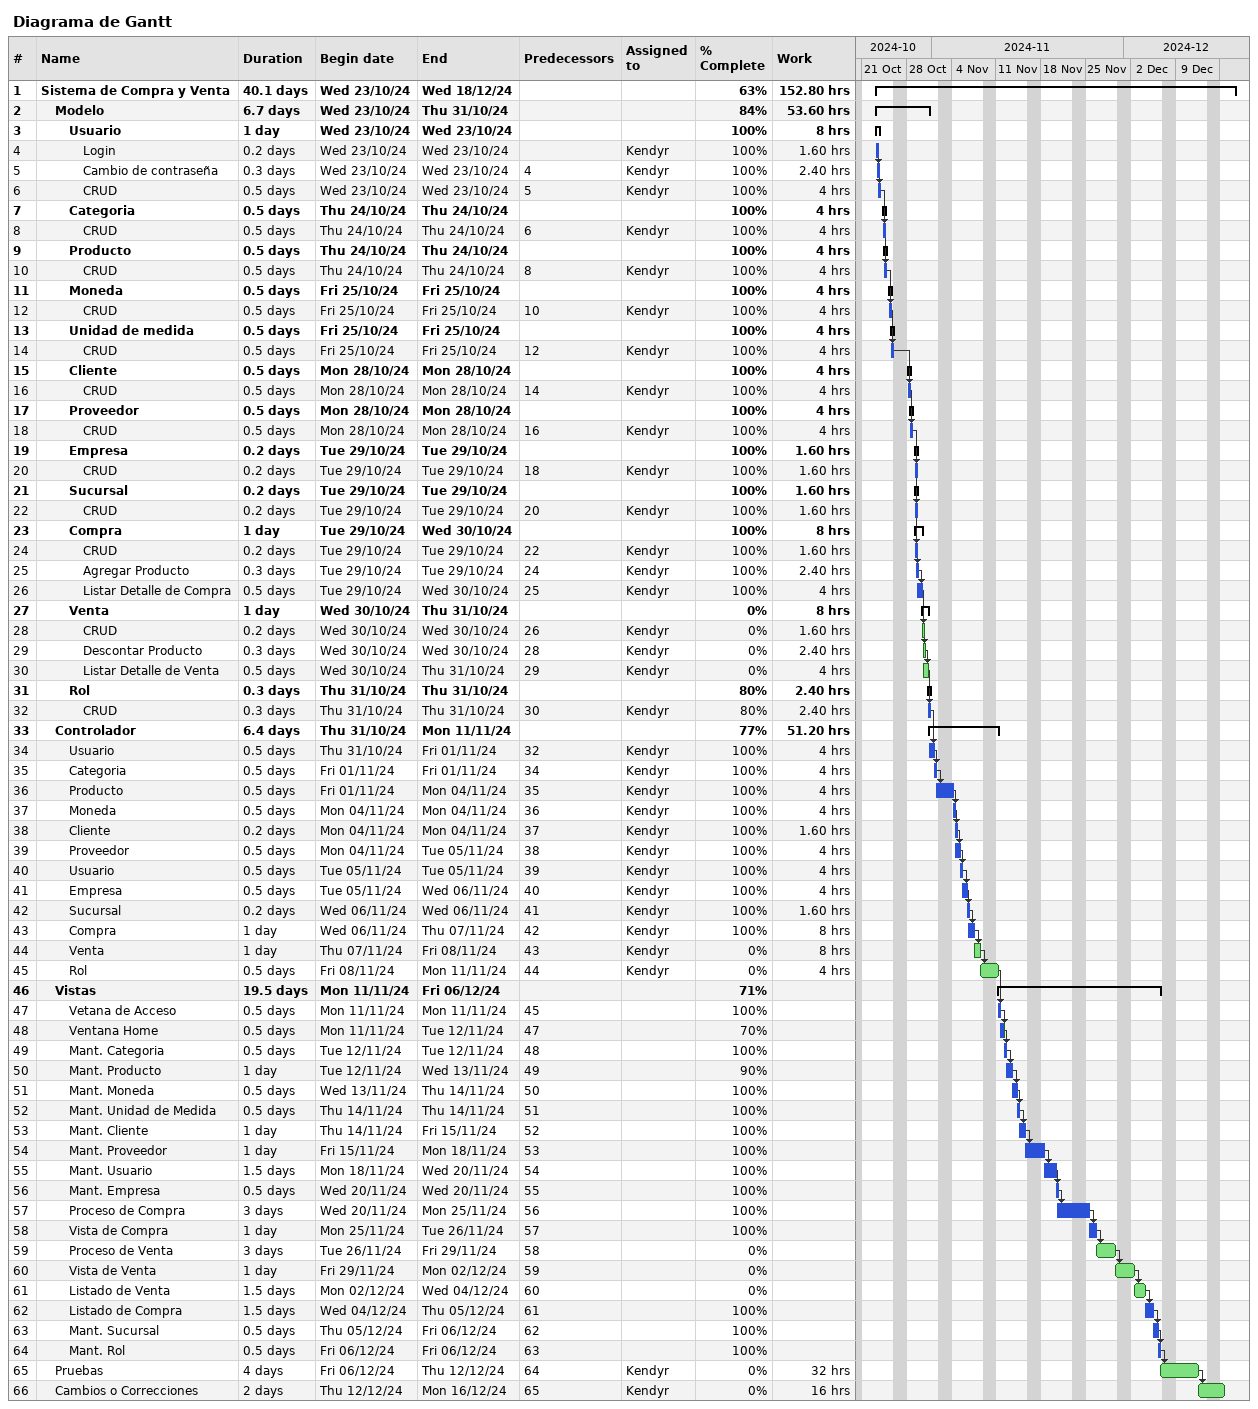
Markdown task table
Diagrama de Gantt

| ID | Level | Task | Duration | Start | Finish | Predecessors | Resources | % complete | Work (h) |
|---|---|---|---|---|---|---|---|---|---|
| 1 | 1 | **Sistema de Compra y Venta** | 40.1d | 2024-10-23 | 2024-12-18 |  |  | 63 | 152.80 |
| 2 | 2 | **Modelo** | 6.7d | 2024-10-23 | 2024-10-31 |  |  | 84 | 53.60 |
| 3 | 3 | **Usuario** | 1d | 2024-10-23 | 2024-10-23 |  |  | 100 | 8 |
| 4 | 4 | Login | 0.2d | 2024-10-23 | 2024-10-23 |  | Kendyr | 100 | 1.60 |
| 5 | 4 | Cambio de contraseña | 0.3d | 2024-10-23 | 2024-10-23 | 4 | Kendyr | 100 | 2.40 |
| 6 | 4 | CRUD | 0.5d | 2024-10-23 | 2024-10-23 | 5 | Kendyr | 100 | 4 |
| 7 | 3 | **Categoria** | 0.5d | 2024-10-24 | 2024-10-24 |  |  | 100 | 4 |
| 8 | 4 | CRUD | 0.5d | 2024-10-24 | 2024-10-24 | 6 | Kendyr | 100 | 4 |
| 9 | 3 | **Producto** | 0.5d | 2024-10-24 | 2024-10-24 |  |  | 100 | 4 |
| 10 | 4 | CRUD | 0.5d | 2024-10-24 | 2024-10-24 | 8 | Kendyr | 100 | 4 |
| 11 | 3 | **Moneda** | 0.5d | 2024-10-25 | 2024-10-25 |  |  | 100 | 4 |
| 12 | 4 | CRUD | 0.5d | 2024-10-25 | 2024-10-25 | 10 | Kendyr | 100 | 4 |
| 13 | 3 | **Unidad de medida** | 0.5d | 2024-10-25 | 2024-10-25 |  |  | 100 | 4 |
| 14 | 4 | CRUD | 0.5d | 2024-10-25 | 2024-10-25 | 12 | Kendyr | 100 | 4 |
| 15 | 3 | **Cliente** | 0.5d | 2024-10-28 | 2024-10-28 |  |  | 100 | 4 |
| 16 | 4 | CRUD | 0.5d | 2024-10-28 | 2024-10-28 | 14 | Kendyr | 100 | 4 |
| 17 | 3 | **Proveedor** | 0.5d | 2024-10-28 | 2024-10-28 |  |  | 100 | 4 |
| 18 | 4 | CRUD | 0.5d | 2024-10-28 | 2024-10-28 | 16 | Kendyr | 100 | 4 |
| 19 | 3 | **Empresa** | 0.2d | 2024-10-29 | 2024-10-29 |  |  | 100 | 1.60 |
| 20 | 4 | CRUD | 0.2d | 2024-10-29 | 2024-10-29 | 18 | Kendyr | 100 | 1.60 |
| 21 | 3 | **Sucursal** | 0.2d | 2024-10-29 | 2024-10-29 |  |  | 100 | 1.60 |
| 22 | 4 | CRUD | 0.2d | 2024-10-29 | 2024-10-29 | 20 | Kendyr | 100 | 1.60 |
| 23 | 3 | **Compra** | 1d | 2024-10-29 | 2024-10-30 |  |  | 100 | 8 |
| 24 | 4 | CRUD | 0.2d | 2024-10-29 | 2024-10-29 | 22 | Kendyr | 100 | 1.60 |
| 25 | 4 | Agregar Producto | 0.3d | 2024-10-29 | 2024-10-29 | 24 | Kendyr | 100 | 2.40 |
| 26 | 4 | Listar Detalle de Compra | 0.5d | 2024-10-29 | 2024-10-30 | 25 | Kendyr | 100 | 4 |
| 27 | 3 | **Venta** | 1d | 2024-10-30 | 2024-10-31 |  |  | 0 | 8 |
| 28 | 4 | CRUD | 0.2d | 2024-10-30 | 2024-10-30 | 26 | Kendyr | 0 | 1.60 |
| 29 | 4 | Descontar Producto | 0.3d | 2024-10-30 | 2024-10-30 | 28 | Kendyr | 0 | 2.40 |
| 30 | 4 | Listar Detalle de Venta | 0.5d | 2024-10-30 | 2024-10-31 | 29 | Kendyr | 0 | 4 |
| 31 | 3 | **Rol** | 0.3d | 2024-10-31 | 2024-10-31 |  |  | 80 | 2.40 |
| 32 | 4 | CRUD | 0.3d | 2024-10-31 | 2024-10-31 | 30 | Kendyr | 80 | 2.40 |
| 33 | 2 | **Controlador** | 6.4d | 2024-10-31 | 2024-11-11 |  |  | 77 | 51.20 |
| 34 | 3 | Usuario | 0.5d | 2024-10-31 | 2024-11-01 | 32 | Kendyr | 100 | 4 |
| 35 | 3 | Categoria | 0.5d | 2024-11-01 | 2024-11-01 | 34 | Kendyr | 100 | 4 |
| 36 | 3 | Producto | 0.5d | 2024-11-01 | 2024-11-04 | 35 | Kendyr | 100 | 4 |
| 37 | 3 | Moneda | 0.5d | 2024-11-04 | 2024-11-04 | 36 | Kendyr | 100 | 4 |
| 38 | 3 | Cliente | 0.2d | 2024-11-04 | 2024-11-04 | 37 | Kendyr | 100 | 1.60 |
| 39 | 3 | Proveedor | 0.5d | 2024-11-04 | 2024-11-05 | 38 | Kendyr | 100 | 4 |
| 40 | 3 | Usuario | 0.5d | 2024-11-05 | 2024-11-05 | 39 | Kendyr | 100 | 4 |
| 41 | 3 | Empresa | 0.5d | 2024-11-05 | 2024-11-06 | 40 | Kendyr | 100 | 4 |
| 42 | 3 | Sucursal | 0.2d | 2024-11-06 | 2024-11-06 | 41 | Kendyr | 100 | 1.60 |
| 43 | 3 | Compra | 1d | 2024-11-06 | 2024-11-07 | 42 | Kendyr | 100 | 8 |
| 44 | 3 | Venta | 1d | 2024-11-07 | 2024-11-08 | 43 | Kendyr | 0 | 8 |
| 45 | 3 | Rol | 0.5d | 2024-11-08 | 2024-11-11 | 44 | Kendyr | 0 | 4 |
| 46 | 2 | **Vistas** | 19.5d | 2024-11-11 | 2024-12-06 |  |  | 71 |  |
| 47 | 3 | Vetana de Acceso | 0.5d | 2024-11-11 | 2024-11-11 | 45 |  | 100 |  |
| 48 | 3 | Ventana Home | 0.5d | 2024-11-11 | 2024-11-12 | 47 |  | 70 |  |
| 49 | 3 | Mant. Categoria | 0.5d | 2024-11-12 | 2024-11-12 | 48 |  | 100 |  |
| 50 | 3 | Mant. Producto | 1d | 2024-11-12 | 2024-11-13 | 49 |  | 90 |  |
| 51 | 3 | Mant. Moneda | 0.5d | 2024-11-13 | 2024-11-14 | 50 |  | 100 |  |
| 52 | 3 | Mant. Unidad de Medida | 0.5d | 2024-11-14 | 2024-11-14 | 51 |  | 100 |  |
| 53 | 3 | Mant. Cliente | 1d | 2024-11-14 | 2024-11-15 | 52 |  | 100 |  |
| 54 | 3 | Mant. Proveedor | 1d | 2024-11-15 | 2024-11-18 | 53 |  | 100 |  |
| 55 | 3 | Mant. Usuario | 1.5d | 2024-11-18 | 2024-11-20 | 54 |  | 100 |  |
| 56 | 3 | Mant. Empresa | 0.5d | 2024-11-20 | 2024-11-20 | 55 |  | 100 |  |
| 57 | 3 | Proceso de Compra | 3d | 2024-11-20 | 2024-11-25 | 56 |  | 100 |  |
| 58 | 3 | Vista de Compra | 1d | 2024-11-25 | 2024-11-26 | 57 |  | 100 |  |
| 59 | 3 | Proceso de Venta | 3d | 2024-11-26 | 2024-11-29 | 58 |  | 0 |  |
| 60 | 3 | Vista de Venta | 1d | 2024-11-29 | 2024-12-02 | 59 |  | 0 |  |
| 61 | 3 | Listado de Venta | 1.5d | 2024-12-02 | 2024-12-04 | 60 |  | 0 |  |
| 62 | 3 | Listado de Compra | 1.5d | 2024-12-04 | 2024-12-05 | 61 |  | 100 |  |
| 63 | 3 | Mant. Sucursal | 0.5d | 2024-12-05 | 2024-12-06 | 62 |  | 100 |  |
| 64 | 3 | Mant. Rol | 0.5d | 2024-12-06 | 2024-12-06 | 63 |  | 100 |  |
| 65 | 2 | Pruebas | 4d | 2024-12-06 | 2024-12-12 | 64 | Kendyr | 0 | 32 |
| 66 | 2 | Cambios o Correcciones | 2d | 2024-12-12 | 2024-12-16 | 65 | Kendyr | 0 | 16 |
